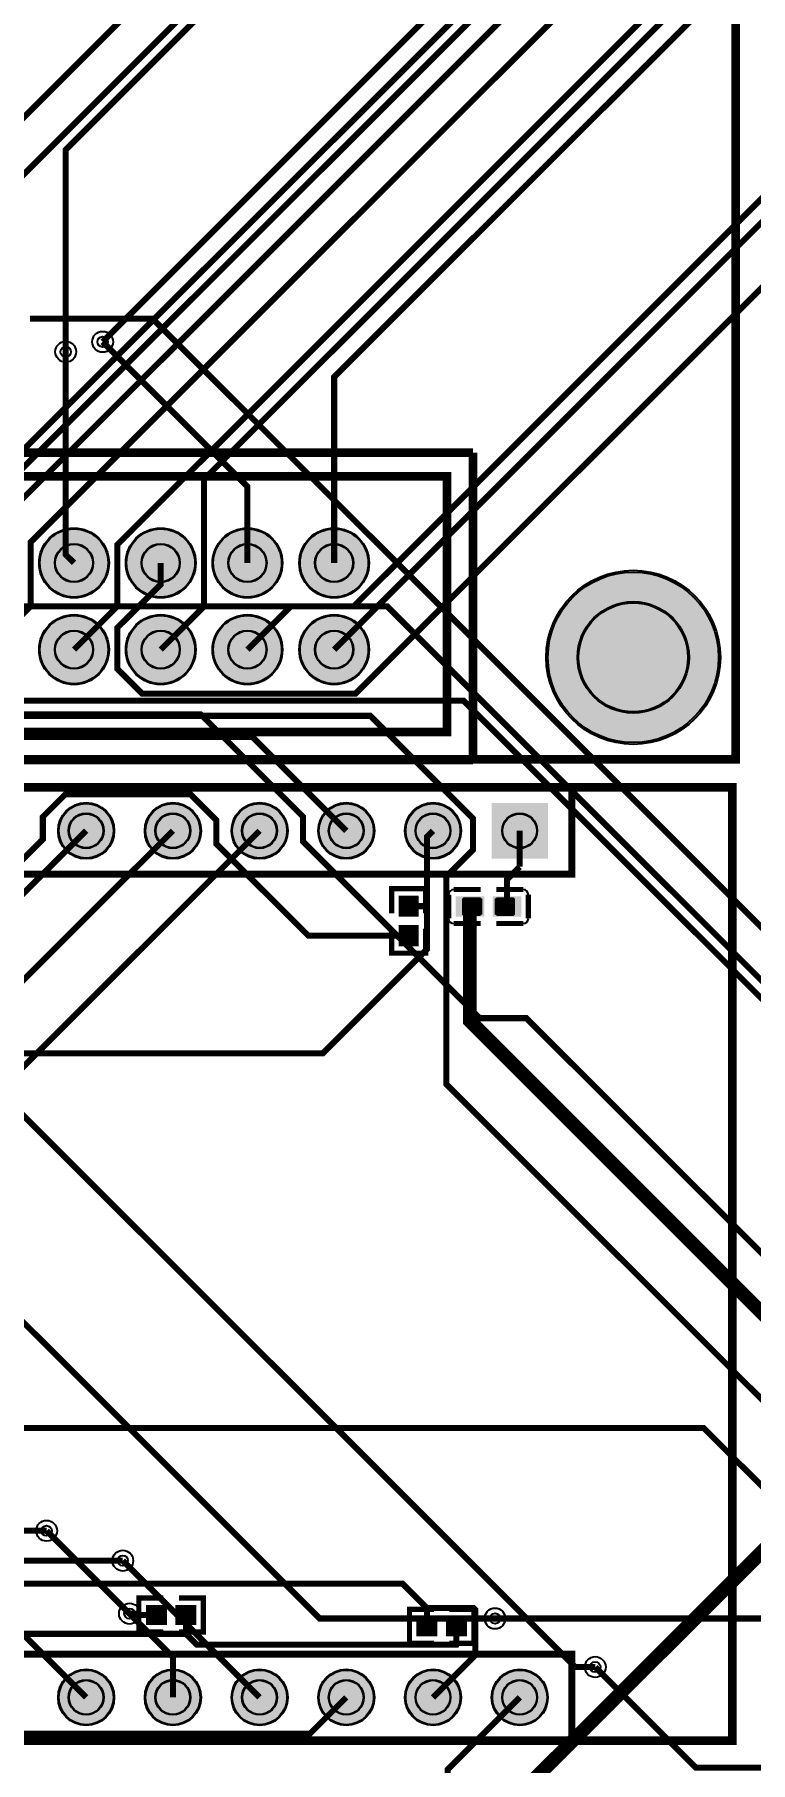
# Model space of a CAD drawing. Header units: millimetres. Extents: x 0 to 210, y -1 to 136.
# Drawn here: x 113.8 to 134.7, y 34.8 to 85.4 of the extents above; entities that cross this region are included whole.
import ezdxf

# ---------------------------------------------------------------- set-up
doc = ezdxf.new("R2010")
doc.units = ezdxf.units.MM
for name, color, linetype, true_color in [('BottomLayer', 7, 'Continuous', 0x0000ff), ('BottomSolderMaskLayer', 7, 'Continuous', 0xaa00ff), ('Hole', 7, 'Continuous', 0x222222), ('Multi-Layer', 7, 'Continuous', 0xc0c0c0), ('TopLayer', 7, 'Continuous', 0xff0000), ('TopPasteMaskLayer', 7, 'Continuous', 0x808080), ('TopSilkLayer', 7, 'Continuous', 0xffcc00), ('TopSolderMaskLayer', 7, 'Continuous', 0x800080)]:
    doc.layers.add(name, color=color, linetype=linetype, true_color=true_color)

msp = doc.modelspace()

# ---------------------------------------------------------------- hatches: boundary and pattern name
at = {"layer": 'BottomSolderMaskLayer'}
for points in [[(113.885, 69.952, 1), (115.935, 69.952, 1)], [(116.425, 69.952, 1), (118.475, 69.952, 1)], [(118.965, 69.952, 1), (121.015, 69.952, 1)], [(121.505, 69.952, 1), (123.555, 69.952, 1)], [(128.742, 67.186, 1), (133.843, 67.186, 1)], [(113.885, 67.412, 1), (115.935, 67.412, 1)], [(116.425, 67.412, 1), (118.475, 67.412, 1)], [(118.965, 67.412, 1), (121.015, 67.412, 1)], [(121.505, 67.412, 1), (123.555, 67.412, 1)], [(114.44, 62.103, 1), (116.091, 62.103, 1)], [(116.98, 62.103, 1), (118.631, 62.103, 1)], [(119.52, 62.103, 1), (121.171, 62.103, 1)], [(122.06, 62.103, 1), (123.711, 62.103, 1)], [(124.6, 62.103, 1), (126.251, 62.103, 1)], [(128.791, 61.29), (127.14, 61.29), (127.14, 62.916), (128.791, 62.916)], [(114.44, 36.703, 1), (116.091, 36.703, 1)], [(116.98, 36.703, 1), (118.631, 36.703, 1)], [(119.52, 36.703, 1), (121.171, 36.703, 1)], [(122.06, 36.703, 1), (123.711, 36.703, 1)], [(124.6, 36.703, 1), (126.251, 36.703, 1)], [(127.14, 36.703, 1), (128.791, 36.703, 1)]]:
    msp.add_hatch(color=256, dxfattribs=at).paths.add_polyline_path(points)
at = {"layer": 'Multi-Layer'}
for points in [[(113.91, 69.952, 1), (115.91, 69.952, 1)], [(116.45, 69.952, 1), (118.45, 69.952, 1)], [(118.99, 69.952, 1), (120.99, 69.952, 1)], [(121.53, 69.952, 1), (123.53, 69.952, 1)], [(113.91, 67.412, 1), (115.91, 67.412, 1)], [(116.45, 67.412, 1), (118.45, 67.412, 1)], [(118.99, 67.412, 1), (120.99, 67.412, 1)], [(121.53, 67.412, 1), (123.53, 67.412, 1)], [(114.466, 62.103, 1), (116.066, 62.103, 1)], [(117.006, 62.103, 1), (118.606, 62.103, 1)], [(119.546, 62.103, 1), (121.146, 62.103, 1)], [(122.086, 62.103, 1), (123.686, 62.103, 1)], [(124.626, 62.103, 1), (126.226, 62.103, 1)], [(128.765, 61.316), (127.165, 61.316), (127.165, 62.891), (128.765, 62.891)], [(114.466, 36.703, 1), (116.066, 36.703, 1)], [(117.006, 36.703, 1), (118.606, 36.703, 1)], [(119.546, 36.703, 1), (121.146, 36.703, 1)], [(122.086, 36.703, 1), (123.686, 36.703, 1)], [(124.626, 36.703, 1), (126.226, 36.703, 1)], [(127.166, 36.703, 1), (128.766, 36.703, 1)]]:
    msp.add_hatch(color=256, dxfattribs=at).paths.add_polyline_path(points)
at = {"layer": 'TopLayer'}
for points in [[(124.984, 59.612), (124.444, 59.612), (124.444, 60.177), (124.984, 60.177)], [(126.901, 60.152), (126.901, 59.612), (126.111, 59.612), (126.111, 60.152)], [(127.201, 60.152), (127.201, 59.612), (127.991, 59.612), (127.991, 60.152)], [(124.984, 59.312), (124.444, 59.312), (124.444, 58.746), (124.984, 58.746)], [(117.605, 38.846), (117.605, 39.386), (117.039, 39.386), (117.039, 38.846)], [(117.905, 38.846), (117.905, 39.386), (118.47, 39.386), (118.47, 38.846)], [(125.529, 38.516), (125.529, 39.056), (124.964, 39.056), (124.964, 38.516)], [(125.829, 38.516), (125.829, 39.056), (126.395, 39.056), (126.395, 38.516)]]:
    msp.add_hatch(color=256, dxfattribs=at).paths.add_polyline_path(points)
at = {"layer": 'TopPasteMaskLayer'}
for points in [[(124.944, 59.597), (124.484, 59.597), (124.444, 59.637), (124.444, 60.137), (124.484, 60.177), (124.944, 60.177), (124.984, 60.137), (124.984, 59.637)], [(126.271, 59.657), (126.271, 60.107), (126.321, 60.157), (126.801, 60.157), (126.871, 60.107), (126.871, 59.657), (126.801, 59.607), (126.321, 59.607)], [(127.231, 59.657), (127.231, 60.107), (127.301, 60.157), (127.781, 60.157), (127.831, 60.107), (127.831, 59.657), (127.781, 59.607), (127.301, 59.607)], [(124.944, 59.327), (124.484, 59.327), (124.444, 59.287), (124.444, 58.786), (124.484, 58.746), (124.944, 58.746), (124.984, 58.786), (124.984, 59.287)], [(117.62, 38.886), (117.62, 39.346), (117.58, 39.386), (117.079, 39.386), (117.039, 39.346), (117.039, 38.886), (117.079, 38.846), (117.58, 38.846)], [(117.89, 38.886), (117.89, 39.346), (117.93, 39.386), (118.43, 39.386), (118.47, 39.346), (118.47, 38.886), (118.43, 38.846), (117.93, 38.846)], [(125.544, 38.556), (125.544, 39.016), (125.504, 39.056), (125.004, 39.056), (124.964, 39.016), (124.964, 38.556), (125.004, 38.516), (125.504, 38.516)], [(125.814, 38.556), (125.814, 39.016), (125.854, 39.056), (126.355, 39.056), (126.395, 39.016), (126.395, 38.556), (126.355, 38.516), (125.854, 38.516)]]:
    msp.add_hatch(color=256, dxfattribs=at).paths.add_polyline_path(points)
at = {"layer": 'TopSolderMaskLayer'}
for points in [[(113.885, 69.952, 1), (115.935, 69.952, 1)], [(116.425, 69.952, 1), (118.475, 69.952, 1)], [(118.965, 69.952, 1), (121.015, 69.952, 1)], [(121.505, 69.952, 1), (123.555, 69.952, 1)], [(128.742, 67.186, 1), (133.843, 67.186, 1)], [(113.885, 67.412, 1), (115.935, 67.412, 1)], [(116.425, 67.412, 1), (118.475, 67.412, 1)], [(118.965, 67.412, 1), (121.015, 67.412, 1)], [(121.505, 67.412, 1), (123.555, 67.412, 1)], [(114.44, 62.103, 1), (116.091, 62.103, 1)], [(116.98, 62.103, 1), (118.631, 62.103, 1)], [(119.52, 62.103, 1), (121.171, 62.103, 1)], [(122.06, 62.103, 1), (123.711, 62.103, 1)], [(124.6, 62.103, 1), (126.251, 62.103, 1)], [(128.791, 61.29), (127.14, 61.29), (127.14, 62.916), (128.791, 62.916)], [(125.008, 59.585), (124.42, 59.585), (124.42, 60.204), (125.008, 60.204)], [(126.926, 60.178), (126.926, 59.587), (126.085, 59.587), (126.085, 60.178)], [(127.175, 60.178), (127.175, 59.587), (128.016, 59.587), (128.016, 60.178)], [(125.008, 59.338), (124.42, 59.338), (124.42, 58.719), (125.008, 58.719)], [(117.63, 38.821), (117.63, 39.411), (117.014, 39.411), (117.014, 38.821)], [(117.879, 38.821), (117.879, 39.411), (118.496, 39.411), (118.496, 38.821)], [(125.555, 38.49), (125.555, 39.081), (124.938, 39.081), (124.938, 38.49)], [(125.804, 38.49), (125.804, 39.081), (126.42, 39.081), (126.42, 38.49)], [(114.44, 36.703, 1), (116.091, 36.703, 1)], [(116.98, 36.703, 1), (118.631, 36.703, 1)], [(119.52, 36.703, 1), (121.171, 36.703, 1)], [(122.06, 36.703, 1), (123.711, 36.703, 1)], [(124.6, 36.703, 1), (126.251, 36.703, 1)], [(127.14, 36.703, 1), (128.791, 36.703, 1)]]:
    msp.add_hatch(color=256, dxfattribs=at).paths.add_polyline_path(points)

# ---------------------------------------------------------------- linework, layer by layer
at = {"layer": 'BottomLayer'}
for points, const_width in [([(99.67, 67.412), (100.94, 68.682), (100.94, 70.514), (136.114, 105.689), (138.227, 105.689)], 0.178), ([(124.978, 93.691), (124.978, 93.897), (135.499, 104.419), (138.696, 104.419), (139.574, 103.54), (139.574, 102.604), (140.317, 101.862), (141.236, 101.862), (143.206, 99.892), (143.206, 86.17), (123.16, 66.124), (116.906, 66.124), (116.18, 66.85), (116.18, 68.056), (117.45, 69.326), (117.45, 69.952)], 0.178), ([(110.267, 71.471), (110.374, 71.578), (112.254, 71.578), (137.576, 96.9), (138.777, 96.9), (139.497, 97.62), (139.497, 101.879), (138.227, 103.149)], 0.178), ([(104.75, 67.412), (103.48, 68.682), (103.48, 71.382), (125.551, 93.453), (125.551, 93.766), (132.394, 100.609), (138.227, 100.609)], 0.178), ([(122.53, 67.412), (142.705, 87.587), (142.705, 98.671), (140.767, 100.609)], 0.178), ([(138.227, 98.069), (112.203, 72.045), (110.029, 72.045), (108.559, 70.574), (108.559, 68.681), (107.29, 67.412)], 0.178), ([(119.99, 67.412), (121.26, 68.682), (123.103, 68.682), (142.344, 87.923), (142.344, 96.491), (140.767, 98.069)], 0.178), ([(109.83, 67.412), (111.1, 68.682), (111.1, 70.617), (111.704, 71.22), (112.788, 71.22), (137.096, 95.529), (138.227, 95.529)], 0.178), ([(117.45, 67.412), (118.721, 68.683), (118.721, 72.408), (136.849, 90.536), (140.644, 90.536), (141.935, 91.827), (141.935, 94.36), (140.767, 95.529)], 0.178), ([(114.667, 76.143), (114.667, 82.063), (127.619, 95.015), (127.619, 95.023)], 0.178), ([(115.748, 76.434), (130.672, 91.358), (130.672, 93.25)], 0.178), ([(112.37, 67.412), (113.64, 68.682), (113.64, 70.563), (136.065, 92.989), (138.227, 92.989)], 0.178), ([(139.6, 92.989), (139.6, 92.697), (138.468, 91.565), (137.255, 91.565), (116.18, 70.49), (116.18, 68.682), (114.91, 67.412)], 0.178), ([(122.53, 69.952), (122.53, 75.401), (136.725, 89.596)], 0.178), ([(99.67, 69.952), (98.4, 68.682), (98.4, 65.381), (101.296, 62.485), (101.296, 59.826), (122.107, 39.015), (127.242, 39.015)], 0.178), ([(102.21, 69.952), (102.21, 69.446), (103.48, 68.176), (103.48, 66.548), (106.376, 63.652), (106.376, 60.809), (129.593, 37.592), (130.179, 37.592)], 0.178), ([(107.29, 69.952), (106.02, 68.682), (106.02, 66.668), (107.175, 65.513), (118.622, 65.513), (121.614, 62.521), (121.614, 61.789), (126.794, 56.61), (128.163, 56.61), (141.997, 42.776), (141.997, 39.222), (141.232, 38.457), (140.321, 38.457), (139.497, 37.633), (139.497, 30.836), (138.227, 29.566)], 0.178), ([(120.346, 62.103), (113.263, 55.02), (113.263, 54.801)], 0.178), ([(115.266, 36.703), (101.512, 50.457)], 0.178), ([(140.767, 42.266), (139.456, 43.577), (137.664, 43.577), (127.33, 33.244), (127.33, 31.307)], 0.406), ([(114.107, 41.586), (116.535, 39.158)], 0.178), ([(120.346, 36.703), (116.338, 40.711)], 0.178), ([(117.806, 36.703), (117.806, 37.888), (116.535, 39.158)], 0.178), ([(103.414, 3.922), (125.857, 26.365), (125.857, 34.595), (127.966, 36.703)], 0.178)]:
    msp.add_lwpolyline(points, dxfattribs=dict(at, const_width=const_width))
at = {"layer": 'BottomSolderMaskLayer'}
for centre, radius in [((114.91, 69.952), 1.025), ((117.45, 69.952), 1.025), ((119.99, 69.952), 1.025), ((122.53, 69.952), 1.025), ((114.91, 69.952), 0.564), ((117.45, 69.952), 0.564), ((119.99, 69.952), 0.564), ((122.53, 69.952), 0.564), ((131.292, 67.186), 2.551), ((114.91, 67.412), 1.025), ((117.45, 67.412), 1.025), ((119.99, 67.412), 1.025), ((122.53, 67.412), 1.025), ((131.292, 67.186), 1.633), ((114.91, 67.412), 0.564), ((117.45, 67.412), 0.564), ((119.99, 67.412), 0.564), ((122.53, 67.412), 0.564), ((115.266, 62.103), 0.825), ((117.806, 62.103), 0.825), ((120.346, 62.103), 0.825), ((122.886, 62.103), 0.825), ((125.426, 62.103), 0.825), ((115.265, 62.103), 0.516), ((117.805, 62.103), 0.516), ((120.345, 62.103), 0.516), ((122.885, 62.103), 0.516), ((125.425, 62.103), 0.516), ((127.965, 62.103), 0.516), ((115.266, 36.703), 0.825), ((117.806, 36.703), 0.825), ((120.346, 36.703), 0.825), ((122.886, 36.703), 0.825), ((125.426, 36.703), 0.825), ((127.966, 36.703), 0.825), ((115.265, 36.703), 0.516), ((117.805, 36.703), 0.516), ((120.345, 36.703), 0.516), ((122.885, 36.703), 0.516), ((125.425, 36.703), 0.516), ((127.965, 36.703), 0.516)]:
    msp.add_circle(centre, radius, dxfattribs=at)
at = {"layer": 'Hole'}
for centre in [(115.748, 76.434), (114.667, 76.143), (114.107, 41.586), (116.338, 40.711), (116.535, 39.158), (127.242, 39.015), (130.179, 37.592)]:
    msp.add_circle(centre, 0.152, dxfattribs=at)
at = {"layer": 'Multi-Layer'}
for centre, radius in [((115.748, 76.434), 0.305), ((114.667, 76.143), 0.305), ((114.91, 69.952), 1), ((117.45, 69.952), 1), ((119.99, 69.952), 1), ((122.53, 69.952), 1), ((114.91, 69.952), 0.55), ((117.45, 69.952), 0.55), ((119.99, 69.952), 0.55), ((122.53, 69.952), 0.55), ((131.292, 67.186), 2.5), ((114.91, 67.412), 1), ((117.45, 67.412), 1), ((119.99, 67.412), 1), ((122.53, 67.412), 1), ((131.292, 67.186), 1.6), ((114.91, 67.412), 0.55), ((117.45, 67.412), 0.55), ((119.99, 67.412), 0.55), ((122.53, 67.412), 0.55), ((115.266, 62.103), 0.8), ((117.806, 62.103), 0.8), ((120.346, 62.103), 0.8), ((122.886, 62.103), 0.8), ((125.426, 62.103), 0.8), ((115.265, 62.103), 0.5), ((117.805, 62.103), 0.5), ((120.345, 62.103), 0.5), ((122.885, 62.103), 0.5), ((125.425, 62.103), 0.5), ((127.965, 62.103), 0.5), ((114.107, 41.586), 0.305), ((116.338, 40.711), 0.305), ((116.535, 39.158), 0.305), ((127.242, 39.015), 0.305), ((115.266, 36.703), 0.8), ((117.806, 36.703), 0.8), ((120.346, 36.703), 0.8), ((122.886, 36.703), 0.8), ((125.426, 36.703), 0.8), ((127.966, 36.703), 0.8), ((130.179, 37.592), 0.305), ((115.265, 36.703), 0.5), ((117.805, 36.703), 0.5), ((120.345, 36.703), 0.5), ((122.885, 36.703), 0.5), ((125.425, 36.703), 0.5), ((127.965, 36.703), 0.5)]:
    msp.add_circle(centre, radius, dxfattribs=at)
at = {"layer": 'TopLayer'}
for points, const_width in [([(122.886, 62.103), (120.137, 64.852), (97.896, 64.852), (95.86, 66.888), (95.86, 68.049), (95.226, 68.683), (93.948, 68.683), (93.32, 69.311), (93.32, 70.694), (95.916, 73.29), (95.916, 79.273)], 0.178), ([(113.618, 77.116), (117.208, 77.116), (146.391, 47.932), (146.391, 37.29)], 0.178), ([(119.99, 69.952), (119.99, 72.193), (115.748, 76.434)], 0.178), ([(114.667, 76.143), (114.667, 70.195), (114.91, 69.952)], 0.178), ([(94.84, 70.201), (96.36, 68.681), (97.772, 68.681), (98.4, 68.052), (98.4, 66.882), (99.81, 65.472), (123.586, 65.472), (126.596, 62.462), (126.596, 61.543), (125.818, 60.765), (125.818, 54.675), (138.227, 42.266)], 0.178), ([(104.75, 69.952), (104.124, 69.952), (102.853, 68.68), (101.568, 68.68), (100.94, 68.052), (100.94, 66.859), (101.886, 65.913), (126.322, 65.913), (142.009, 50.226), (142.009, 41.794), (141.21, 40.996), (140.339, 40.996), (139.48, 40.137), (139.48, 39.303), (138.714, 38.537), (137.456, 38.537)], 0.178), ([(109.83, 69.952), (111.1, 68.682), (124.081, 68.682), (142.486, 50.277), (142.486, 37.175), (141.227, 35.916), (136.43, 35.916)], 0.178), ([(109.092, 59.396), (109.093, 59.395), (111.54, 59.395), (113.996, 61.85), (113.996, 62.511), (114.657, 63.172), (118.321, 63.172), (119.076, 62.418), (119.076, 61.726), (121.773, 59.029), (124.714, 59.029)], 0.178), ([(115.266, 62.103), (105.096, 51.934), (80.16, 51.934), (68.885, 40.658), (68.885, 39.765), (67.894, 38.774), (67.615, 38.774)], 0.178), ([(70.155, 37.657), (71.408, 38.91), (71.408, 41.413), (79.879, 49.884), (105.586, 49.884), (117.806, 62.103)], 0.178), ([(125.426, 62.103), (125.253, 61.931), (125.253, 59.894)], 0.178), ([(127.966, 62.103), (127.966, 61.049)], 0.178), ([(127.966, 61.049), (127.596, 60.679), (127.596, 59.882)], 0.178), ([(125.253, 59.894), (125.253, 58.633), (122.2, 55.58), (112.654, 55.58), (104.637, 47.563), (78.37, 47.563), (73.893, 43.086)], 0.178), ([(124.714, 59.894), (125.251, 59.894)], 0.178), ([(125.253, 59.894), (125.251, 59.894)], 0.178), ([(126.506, 59.882), (126.506, 56.527), (140.767, 42.266)], 0.406), ([(100.879, 44.598), (133.355, 44.598), (138.227, 39.726)], 0.178), ([(84.785, 41.368), (85.003, 41.586), (114.107, 41.586)], 0.178), ([(80.315, 40.197), (80.828, 40.711), (116.338, 40.711)], 0.178), ([(77.775, 37.657), (79.045, 38.927), (81.853, 38.927), (82.959, 40.033), (124.537, 40.033), (125.247, 39.323)], 0.178), ([(116.772, 39.116), (116.73, 39.158), (116.535, 39.158)], 0.178), ([(117.322, 39.116), (116.772, 39.116)], 0.178), ([(118.188, 39.116), (118.188, 38.579)], 0.178), ([(125.426, 36.703), (126.664, 37.941), (126.664, 39.273), (126.612, 39.325), (125.249, 39.325), (125.247, 39.323)], 0.178), ([(125.247, 38.786), (125.247, 39.323)], 0.178), ([(127.242, 39.015), (136.166, 39.015), (137.996, 37.186), (138.227, 37.186)], 0.178), ([(107.951, 38.566), (118.188, 38.566)], 0.178), ([(118.188, 38.579), (118.188, 38.566)], 0.178), ([(118.188, 38.566), (118.506, 38.247), (126.111, 38.247), (126.112, 38.249)], 0.178), ([(126.112, 38.786), (126.112, 38.249)], 0.178), ([(80.315, 37.657), (80.614, 37.957), (97.811, 37.957), (98.957, 36.81), (98.957, 36.261), (99.583, 35.635), (121.817, 35.635), (122.886, 36.703)], 0.178), ([(130.179, 37.592), (133.125, 34.646), (138.227, 34.646)], 0.178)]:
    msp.add_lwpolyline(points, dxfattribs=dict(at, const_width=const_width))
at = {"layer": 'TopSilkLayer', "const_width": 0.254}
for points in [[(134.296, 64.201), (28.096, 64.201), (28.096, 135.566), (134.296, 135.566), (134.296, 64.201)], [(83.668, 72.492), (125.832, 72.492), (125.832, 64.999), (83.668, 64.999), (83.668, 72.492)], [(82.626, 63.373), (134.189, 63.373), (134.189, 35.433), (82.626, 35.433), (82.626, 63.373)]]:
    msp.add_lwpolyline(points, close=True, dxfattribs=at)
at = {"layer": 'TopSilkLayer'}
for points, const_width in [([(126.6, 73.183), (84.6, 73.183), (82.9, 73.183)], 0.254), ([(126.6, 73.183), (126.6, 64.182)], 0.254), ([(126.6, 64.182), (82.9, 64.182)], 0.254), ([(127.33, 60.833), (129.489, 60.833), (129.489, 63.373), (90.881, 63.373), (90.881, 60.833), (91.135, 60.833)], 0.203), ([(91.135, 60.833), (127.33, 60.833)], 0.203), ([(125.213, 59.688), (125.213, 60.406), (124.216, 60.406), (124.216, 59.688)], 0.152), ([(125.882, 60.228), (125.882, 59.536)], 0.152), ([(126.824, 60.381), (126.034, 60.381)], 0.152), ([(127.277, 60.381), (128.067, 60.381)], 0.152), ([(128.219, 60.228), (128.219, 59.536)], 0.152), ([(125.213, 59.235), (125.213, 58.517), (124.216, 58.517), (124.216, 59.235)], 0.152), ([(126.034, 59.384), (126.824, 59.384)], 0.152), ([(128.067, 59.384), (127.277, 59.384)], 0.152), ([(117.528, 38.617), (116.81, 38.617), (116.81, 39.615), (117.528, 39.615)], 0.152), ([(117.981, 38.617), (118.699, 38.617), (118.699, 39.615), (117.981, 39.615)], 0.152), ([(125.453, 38.287), (124.735, 38.287), (124.735, 39.284), (125.453, 39.284)], 0.152), ([(125.906, 38.287), (126.624, 38.287), (126.624, 39.284), (125.906, 39.284)], 0.152), ([(93.04, 37.973), (90.881, 37.973), (90.881, 35.433), (129.489, 35.433), (129.489, 37.973), (129.235, 37.973)], 0.203), ([(129.235, 37.973), (93.04, 37.973)], 0.203)]:
    msp.add_lwpolyline(points, dxfattribs=dict(at, const_width=const_width))
for centre, start, end in [((126.034, 60.228), 90, 180), ((128.067, 60.228), 0, 90), ((126.034, 59.536), 180, 270), ((128.067, 59.536), 270, 0)]:
    msp.add_arc(centre, 0.152, start, end, dxfattribs=at)
at = {"layer": 'TopSolderMaskLayer'}
for centre, radius in [((114.91, 69.952), 1.025), ((117.45, 69.952), 1.025), ((119.99, 69.952), 1.025), ((122.53, 69.952), 1.025), ((114.91, 69.952), 0.564), ((117.45, 69.952), 0.564), ((119.99, 69.952), 0.564), ((122.53, 69.952), 0.564), ((131.292, 67.186), 2.551), ((114.91, 67.412), 1.025), ((117.45, 67.412), 1.025), ((119.99, 67.412), 1.025), ((122.53, 67.412), 1.025), ((131.292, 67.186), 1.633), ((114.91, 67.412), 0.564), ((117.45, 67.412), 0.564), ((119.99, 67.412), 0.564), ((122.53, 67.412), 0.564), ((115.266, 62.103), 0.825), ((117.806, 62.103), 0.825), ((120.346, 62.103), 0.825), ((122.886, 62.103), 0.825), ((125.426, 62.103), 0.825), ((115.265, 62.103), 0.516), ((117.805, 62.103), 0.516), ((120.345, 62.103), 0.516), ((122.885, 62.103), 0.516), ((125.425, 62.103), 0.516), ((127.965, 62.103), 0.516), ((115.266, 36.703), 0.825), ((117.806, 36.703), 0.825), ((120.346, 36.703), 0.825), ((122.886, 36.703), 0.825), ((125.426, 36.703), 0.825), ((127.966, 36.703), 0.825), ((115.265, 36.703), 0.516), ((117.805, 36.703), 0.516), ((120.345, 36.703), 0.516), ((122.885, 36.703), 0.516), ((125.425, 36.703), 0.516), ((127.965, 36.703), 0.516)]:
    msp.add_circle(centre, radius, dxfattribs=at)

doc.saveas('drawing.dxf')
